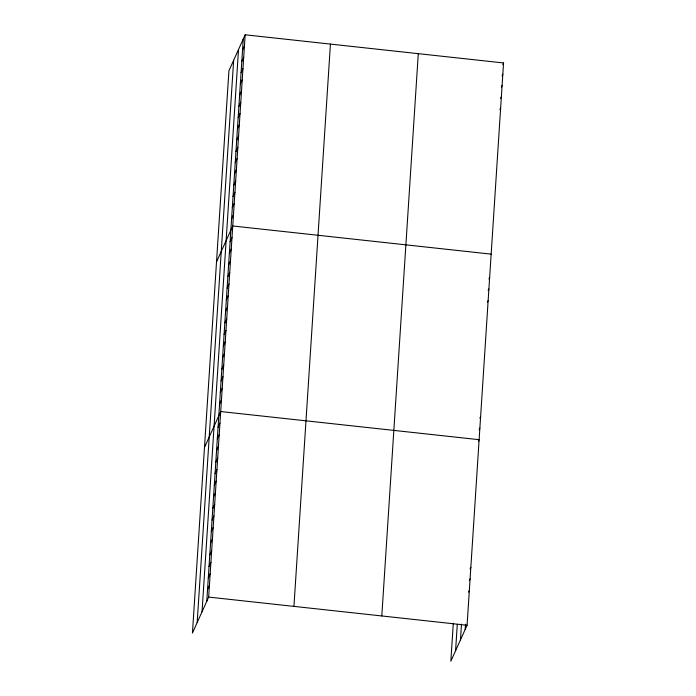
<?xml version="1.0" encoding="UTF-8"?>
<svg xmlns="http://www.w3.org/2000/svg" width="696" height="696" viewBox="0 0 696 696"><rect width="100%" height="100%" fill="white"/><g stroke="black" fill="none" stroke-linecap="round" stroke-linejoin="round"><path stroke-width="1.04" d="M197.168 622.563L233.656 60.274M202.04 611.767L238.528 49.468M206.773 601.283L243.261 38.993M245.157 34.8L228.923 70.748L192.435 633.047L208.661 597.09L245.157 34.8L503.565 62.953L467.077 625.252L450.843 661.2L453.305 623.242M293.938 606.381L330.435 44.092M381.8 615.96L418.287 53.662M455.575 650.716L457.289 624.364M460.456 639.92L461.483 624.112M465.18 629.445L465.528 624.173M242.53 50.242L244.426 46.049M241.799 61.483L243.696 57.289M241.068 72.732L242.965 68.539M240.346 83.972L242.234 79.788M239.615 95.222L241.503 91.028M238.885 106.471L240.773 102.277M238.154 117.711L240.05 113.518M237.423 128.96L239.32 124.767M236.692 140.209L238.589 136.016M235.961 151.45L237.858 147.256M235.231 162.699L237.127 158.505M234.5 173.939L236.396 169.754M233.778 185.188L235.666 180.995M233.047 196.437L234.935 192.244M232.316 207.678L234.204 203.484M231.585 218.927L233.482 214.733M216.517 261.931L232.751 225.982L491.158 254.136M230.106 241.773L231.994 237.58M229.349 253.37L231.246 249.177M228.601 264.967L230.489 260.774M227.844 276.564L229.741 272.371M227.096 288.161L228.984 283.968M226.339 299.759L228.236 295.565M225.591 311.356L227.479 307.162M224.834 322.953L226.731 318.759M224.077 334.55L225.974 330.356M223.329 346.147L225.226 341.954M222.572 357.744L224.469 353.551M221.824 369.341L223.72 365.148M221.067 380.938L222.964 376.745M220.319 392.535L222.215 388.342M219.562 404.132L221.459 399.939M204.476 447.485L220.71 411.536L479.118 439.689L478.361 441.368M218.057 427.327L219.953 423.133M217.309 438.924L219.196 434.73M216.552 450.521L218.448 446.327M215.804 462.118L217.691 457.925M215.047 473.715L216.943 469.522M214.298 485.312L216.186 481.119M213.541 496.909L215.438 492.716M212.793 508.506L214.681 504.313M212.036 520.103L213.933 515.91M211.288 531.701L213.176 527.507M210.531 543.298L212.428 539.104M209.783 554.895L211.671 550.701M209.026 566.492L210.923 562.298M208.278 578.089L210.166 573.895M207.521 589.686L209.418 585.493M502.808 64.632L503.565 62.953M502.077 75.881L502.834 74.202M501.355 87.122L502.112 85.451M500.624 98.371L501.381 96.692M499.893 109.62L500.65 107.941M488.897 279.009L489.653 277.33M488.148 290.606L488.905 288.927M487.391 302.203L488.148 300.524M479.866 418.174L480.623 416.495M479.118 429.771L479.875 428.092M470.087 568.937L470.844 567.266M469.33 580.542L470.087 578.863M468.582 592.139L469.339 590.46M208.661 597.09L467.077 625.252"/></g></svg>
